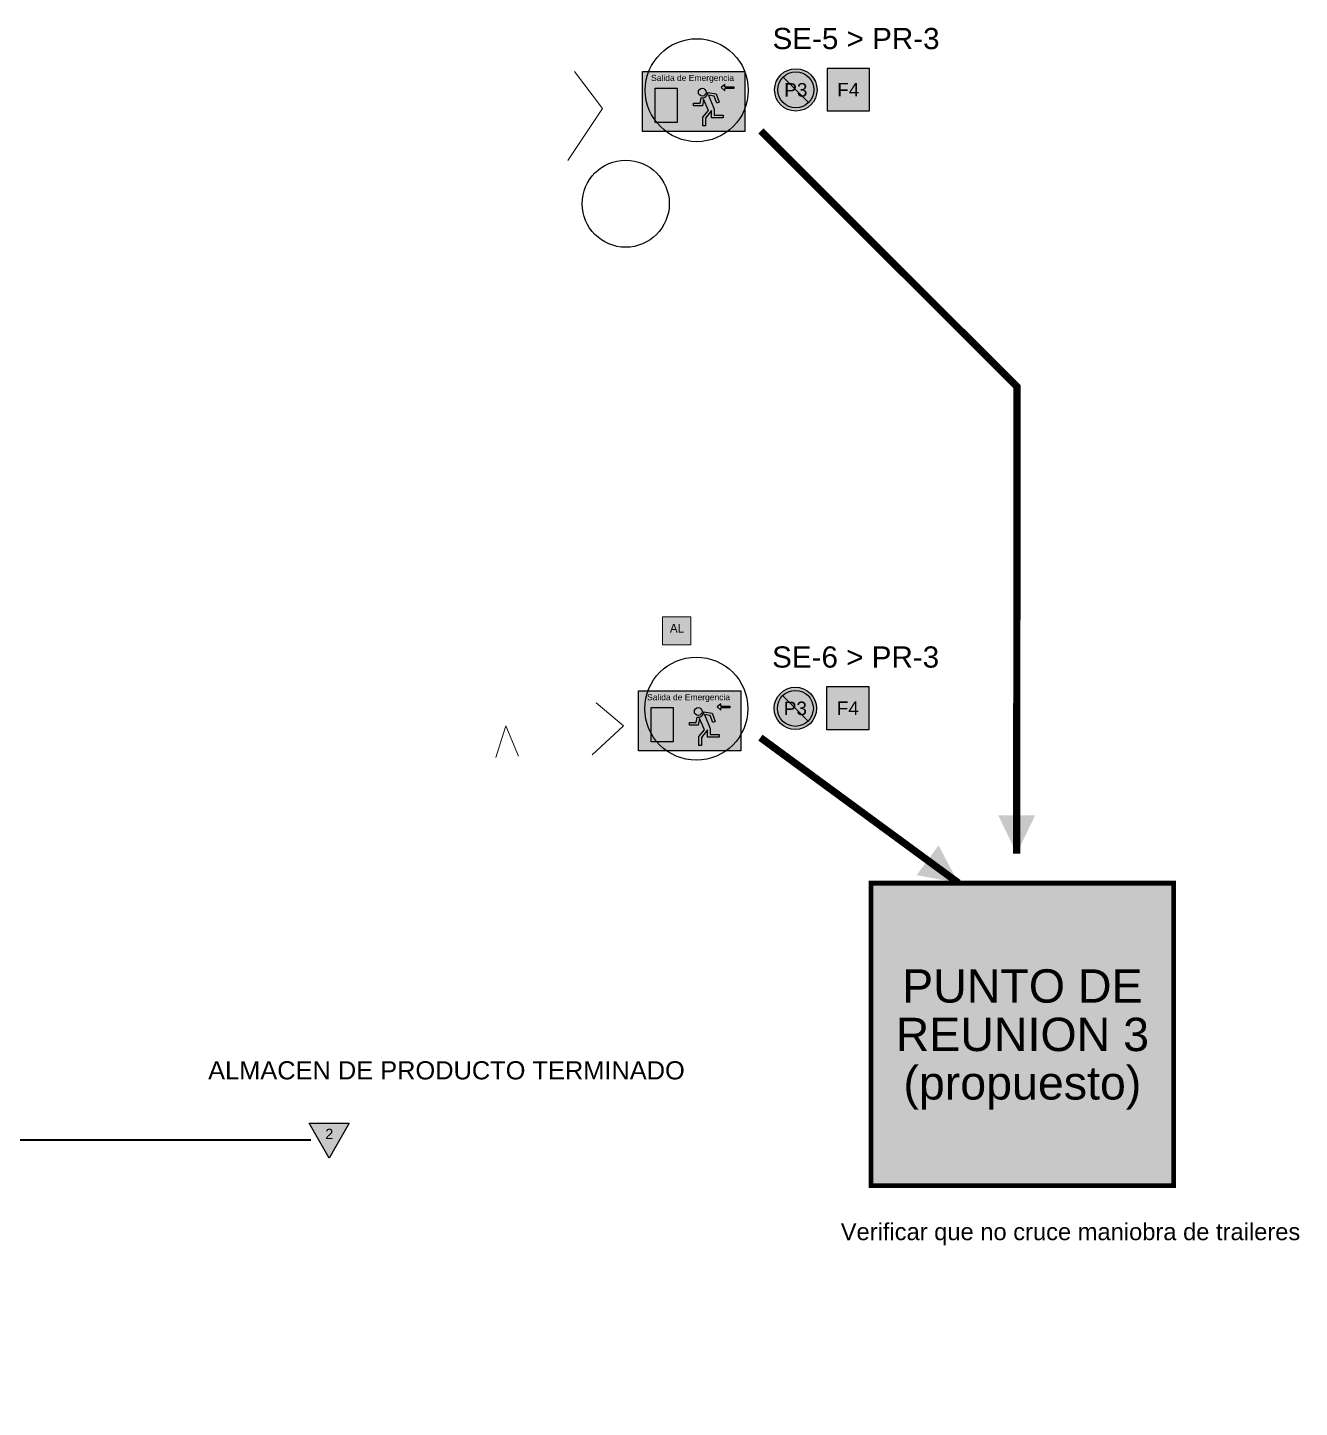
# Model space of a CAD drawing. Header units: metres. Extents: x 151 to 270, y 180 to 223.
# Drawn here: x 191.62 to 212.62, y 199.79 to 222.57 of the extents above; entities that cross this region are included whole.
import ezdxf
from ezdxf.enums import TextEntityAlignment as Align

# ---------------------------------------------------------------- set-up
doc = ezdxf.new("R2010")
doc.units = ezdxf.units.M
doc.linetypes.add('AM_ISO02W050x2', pattern=[3.75, 3, -0.75])
doc.linetypes.add('DASHED', pattern=[1.524, 1.27, -0.254])
doc.layers.add('3-SALIDAS Y PUNTOS DE REUNION', color=3, linetype='Continuous')
doc.layers.add('4-DIAGRAMA DE RECORRIDO', color=4, linetype='Continuous')
doc.styles.add('Arial', font='arial.ttf', dxfattribs={"height": 0.449671})
doc.styles.add('SEN-ARIAL', font='arial.ttf')

# ---------------------------------------------------------------- blocks, each defined once
blk = doc.blocks.new('SEÑ_PROHIBICION')
at = {"true_color": 0xfafafa}
h = blk.add_hatch(color=7, dxfattribs=at)
edge = h.paths.add_edge_path()
edge.add_arc((0, 0), 0.35, 0, 360)
at = {"color": 1}
blk.add_line((-0.21, 0.21), (0.21, -0.21), dxfattribs=at)
for radius in [0.35, 0.297]:
    blk.add_circle((0, 0), radius, dxfattribs=at)
at = {"color": 250, "style": 'SEN-ARIAL'}
blk.add_attdef('CODIGO', text='', height=0.224, dxfattribs=at).set_placement((0, 0), align=Align.MIDDLE_CENTER)
at = {"style": 'SEN-ARIAL', "flags": 1}
for tag, p in [('DESCRIPCION', (0, -0.55)), ('NOM', (0, -0.75))]:
    blk.add_attdef(tag, p, '', height=0.1, dxfattribs=at)
blk = doc.blocks.new('SEÑ_INCENDIO')
at = {"true_color": 0xd90000}
blk.add_hatch(color=1, dxfattribs=at).paths.add_polyline_path([(-0.35, -0.35), (0.35, -0.35), (0.35, 0.35), (-0.35, 0.35)])
at = {"color": 7}
blk.add_lwpolyline([(-0.35, -0.35), (0.35, -0.35), (0.35, 0.35), (-0.35, 0.35)], close=True, dxfattribs=at)
at = {"color": 7, "style": 'SEN-ARIAL'}
blk.add_attdef('CODIGO', text='', height=0.224, dxfattribs=at).set_placement((0, 0), align=Align.MIDDLE_CENTER)
at = {"style": 'SEN-ARIAL', "flags": 1}
for tag, p in [('DESCRIPCION', (0, -0.55)), ('NOM', (0, -0.75))]:
    blk.add_attdef(tag, p, '', height=0.1, dxfattribs=at)
blk = doc.blocks.new('DR_ALMACENAMIENTO')
at = {"true_color": 0x1e90ff}
blk.add_hatch(color=7, dxfattribs=at).paths.add_polyline_path([(-0.33, 0.28), (0.33, 0.28), (0, -0.3)])
at = {"color": 7}
blk.add_lwpolyline([(-0.33, 0.28), (0.33, 0.28), (0, -0.3)], close=True, dxfattribs=at)
at = {"color": 250, "style": 'SEN-ARIAL'}
blk.add_attdef('NUM', text='', height=0.17, dxfattribs=at).set_placement((0, 0.1), align=Align.MIDDLE_CENTER)
at = {"style": 'SEN-ARIAL', "flags": 1}
blk.add_attdef('ACTIVIDAD', (0, -0.45), '', height=0.1, dxfattribs=at)

msp = doc.modelspace()

# ---------------------------------------------------------------- hatches: boundary and pattern name
at = {"layer": '3-SALIDAS Y PUNTOS DE REUNION', "true_color": 0x136734, "transparency": 33554687}
h = msp.add_hatch(color=116, dxfattribs=at)
h.dxf.hatch_style = 1
h.paths.add_polyline_path([(201.769, 221.841), (203.461, 221.841), (203.461, 220.852), (201.769, 220.852)])
h.paths.add_polyline_path([(201.978, 221.567), (202.345, 221.567), (202.345, 220.998), (201.978, 220.998)], flags=16)
h.paths.add_polyline_path([(202.693, 221.499, 1), (202.821, 221.499, 1)], flags=16)
h.paths.add_polyline_path([(202.957, 221.119), (202.957, 221.221), (202.861, 221.448), (202.955, 221.431), (202.997, 221.319), (203.037, 221.334), (202.986, 221.47), (202.851, 221.493, -0.446148), (202.741, 221.407), (202.724, 221.316), (202.614, 221.316), (202.614, 221.272), (202.76, 221.272), (202.781, 221.385), (202.859, 221.199), (202.767, 221.086), (202.767, 220.941), (202.811, 220.941), (202.811, 221.071), (202.913, 221.197), (202.913, 221.076), (202.957, 221.076), (203.102, 221.076), (203.102, 221.119)], flags=16)
h.paths.add_polyline_path([(203.279, 221.561), (203.279, 221.589), (203.133, 221.589), (203.133, 221.627), (203.072, 221.575), (203.133, 221.523), (203.133, 221.561)], flags=16)
at = {"layer": '3-SALIDAS Y PUNTOS DE REUNION', "true_color": 0xffffff, "transparency": 33554687}
h = msp.add_hatch(color=7, dxfattribs=at)
h.dxf.hatch_style = 1
h.paths.add_polyline_path([(201.978, 220.998), (202.345, 220.998), (202.345, 221.567), (201.978, 221.567)])
h.paths.add_polyline_path([(202.859, 221.199), (202.767, 221.086), (202.767, 220.941), (202.811, 220.941), (202.811, 221.071), (202.913, 221.197), (202.913, 221.076), (202.957, 221.076), (203.102, 221.076), (203.102, 221.119), (202.957, 221.119), (202.957, 221.221), (202.861, 221.448), (202.955, 221.431), (202.997, 221.319), (203.037, 221.334), (202.986, 221.47), (202.851, 221.493, -0.446148), (202.741, 221.407), (202.724, 221.316), (202.614, 221.316), (202.614, 221.272), (202.76, 221.272), (202.781, 221.385)])
h.paths.add_polyline_path([(203.133, 221.561), (203.279, 221.561), (203.279, 221.589), (203.133, 221.589), (203.133, 221.627), (203.072, 221.575), (203.133, 221.523)])
h.paths.add_polyline_path([(202.693, 221.499, 1), (202.821, 221.499, 1)])
at = {"layer": '3-SALIDAS Y PUNTOS DE REUNION', "linetype": 'ByBlock', "lineweight": 15}
msp.add_hatch(color=1, dxfattribs=at).paths.add_polyline_path([(202.104, 212.838), (202.104, 212.373), (202.569, 212.373), (202.569, 212.838)])
at = {"layer": '3-SALIDAS Y PUNTOS DE REUNION', "true_color": 0x136734, "transparency": 33554687}
h = msp.add_hatch(color=116, dxfattribs=at)
h.dxf.hatch_style = 1
h.paths.add_polyline_path([(201.703, 211.615), (203.395, 211.615), (203.395, 210.626), (201.703, 210.626)])
h.paths.add_polyline_path([(201.912, 211.341), (202.279, 211.341), (202.279, 210.772), (201.912, 210.772)], flags=16)
h.paths.add_polyline_path([(202.627, 211.274, 1), (202.755, 211.274, 1)], flags=16)
h.paths.add_polyline_path([(202.89, 210.893), (202.89, 210.995), (202.795, 211.222), (202.888, 211.206), (202.931, 211.093), (202.971, 211.108), (202.92, 211.244), (202.785, 211.267, -0.446148), (202.675, 211.181), (202.657, 211.09), (202.548, 211.09), (202.548, 211.047), (202.693, 211.047), (202.715, 211.159), (202.793, 210.973), (202.701, 210.86), (202.701, 210.715), (202.744, 210.715), (202.744, 210.845), (202.847, 210.971), (202.847, 210.85), (202.89, 210.85), (203.035, 210.85), (203.035, 210.893)], flags=16)
h.paths.add_polyline_path([(203.213, 211.335), (203.213, 211.363), (203.067, 211.363), (203.067, 211.401), (203.006, 211.349), (203.067, 211.297), (203.067, 211.335)], flags=16)
at = {"layer": '3-SALIDAS Y PUNTOS DE REUNION', "true_color": 0xffffff, "transparency": 33554687}
h = msp.add_hatch(color=7, dxfattribs=at)
h.dxf.hatch_style = 1
h.paths.add_polyline_path([(201.912, 210.772), (202.279, 210.772), (202.279, 211.341), (201.912, 211.341)])
h.paths.add_polyline_path([(202.793, 210.973), (202.701, 210.86), (202.701, 210.715), (202.744, 210.715), (202.744, 210.845), (202.847, 210.971), (202.847, 210.85), (202.89, 210.85), (203.035, 210.85), (203.035, 210.893), (202.89, 210.893), (202.89, 210.995), (202.795, 211.222), (202.888, 211.206), (202.931, 211.093), (202.971, 211.108), (202.92, 211.244), (202.785, 211.267, -0.446148), (202.675, 211.181), (202.657, 211.09), (202.548, 211.09), (202.548, 211.047), (202.693, 211.047), (202.715, 211.159)])
h.paths.add_polyline_path([(203.067, 211.335), (203.213, 211.335), (203.213, 211.363), (203.067, 211.363), (203.067, 211.401), (203.006, 211.349), (203.067, 211.297)])
h.paths.add_polyline_path([(202.627, 211.274, 1), (202.755, 211.274, 1)])
at = {"layer": '3-SALIDAS Y PUNTOS DE REUNION', "true_color": 0x8cf08c}
msp.add_hatch(color=3, dxfattribs=at).paths.add_polyline_path([(205.544, 208.44), (210.542, 208.44), (210.542, 203.446), (205.544, 203.446)])

# ---------------------------------------------------------------- linework, layer by layer
at = {"layer": '3-SALIDAS Y PUNTOS DE REUNION', "color": 3, "linetype": 'AM_ISO02W050x2', "lineweight": 18}
for p, q in [((201.11, 221.231), (200.649, 221.841)), ((201.11, 221.231), (200.536, 220.371)), ((201.459, 211.04), (201.007, 211.418)), ((199.513, 211.04), (199.35, 210.513)), ((199.513, 211.04), (199.726, 210.535)), ((201.459, 211.04), (200.94, 210.557))]:
    msp.add_line(p, q, dxfattribs=at)
at = {"layer": '3-SALIDAS Y PUNTOS DE REUNION', "color": 0}
for points in [[(201.769, 221.841), (203.461, 221.841), (203.461, 220.852), (201.769, 220.852)], [(201.978, 221.567), (202.345, 221.567), (202.345, 220.998), (201.978, 220.998)], [(201.703, 211.615), (203.395, 211.615), (203.395, 210.626), (201.703, 210.626)], [(201.912, 211.341), (202.279, 211.341), (202.279, 210.772), (201.912, 210.772)]]:
    msp.add_lwpolyline(points, close=True, dxfattribs=at)
for points in [[(202.851, 221.493), (202.986, 221.47)], [(202.955, 221.431), (202.861, 221.448)], [(202.861, 221.448), (202.957, 221.221)], [(202.986, 221.47), (203.037, 221.334), (202.997, 221.319), (202.955, 221.431)], [(203.133, 221.589), (203.133, 221.627), (203.072, 221.575), (203.133, 221.523), (203.133, 221.561)], [(203.133, 221.589), (203.279, 221.589), (203.279, 221.561), (203.133, 221.561)], [(202.76, 221.272), (202.614, 221.272), (202.614, 221.316), (202.724, 221.316)], [(202.724, 221.316), (202.741, 221.407)], [(202.781, 221.385), (202.76, 221.272)], [(202.767, 221.086), (202.859, 221.199)], [(202.859, 221.199), (202.781, 221.385)], [(202.957, 221.221), (202.957, 221.119)], [(202.811, 221.071), (202.811, 220.941), (202.767, 220.941), (202.767, 221.086)], [(202.913, 221.197), (202.811, 221.071)], [(202.957, 221.076), (202.913, 221.076), (202.913, 221.197)], [(202.957, 221.119), (203.102, 221.119), (203.102, 221.076), (202.957, 221.076)], [(202.657, 211.09), (202.675, 211.181)], [(202.785, 211.267), (202.92, 211.244)], [(202.888, 211.206), (202.795, 211.222)], [(202.795, 211.222), (202.89, 210.995)], [(202.92, 211.244), (202.971, 211.108), (202.931, 211.093), (202.888, 211.206)], [(203.067, 211.363), (203.067, 211.401), (203.006, 211.349), (203.067, 211.297), (203.067, 211.335)], [(203.067, 211.363), (203.213, 211.363), (203.213, 211.335), (203.067, 211.335)], [(202.693, 211.047), (202.548, 211.047), (202.548, 211.09), (202.657, 211.09)], [(202.715, 211.159), (202.693, 211.047)], [(202.701, 210.86), (202.793, 210.973)], [(202.793, 210.973), (202.715, 211.159)], [(202.847, 210.971), (202.744, 210.845)], [(202.89, 210.85), (202.847, 210.85), (202.847, 210.971)], [(202.89, 210.995), (202.89, 210.893)], [(202.744, 210.845), (202.744, 210.715), (202.701, 210.715), (202.701, 210.86)], [(202.89, 210.893), (203.035, 210.893), (203.035, 210.85), (202.89, 210.85)]]:
    msp.add_lwpolyline(points, dxfattribs=at)
at = {"layer": '3-SALIDAS Y PUNTOS DE REUNION', "color": 3, "linetype": 'DASHED', "const_width": 0.12}
for points in [[(203.725, 220.861), (207.955, 216.635), (207.949, 208.929)], [(203.718, 210.843), (206.987, 208.444)]]:
    msp.add_lwpolyline(points, dxfattribs=at)
at = {"layer": '3-SALIDAS Y PUNTOS DE REUNION', "color": 0, "linetype": 'ByBlock', "lineweight": 15}
msp.add_lwpolyline([(202.104, 212.838), (202.104, 212.373), (202.569, 212.373), (202.569, 212.838)], close=True, dxfattribs=at)
at = {"layer": '3-SALIDAS Y PUNTOS DE REUNION', "color": 3, "const_width": 0.08}
msp.add_lwpolyline([(205.544, 208.44), (210.542, 208.44), (210.542, 203.446), (205.544, 203.446)], close=True, dxfattribs=at)
at = {"layer": '3-SALIDAS Y PUNTOS DE REUNION', "color": 6}
for centre in [(202.667, 221.532), (202.66, 211.321)]:
    msp.add_circle(centre, 0.85, dxfattribs=at)
at = {"layer": '3-SALIDAS Y PUNTOS DE REUNION', "color": 0}
for centre, radius in [((202.757, 221.499), 0.0638), ((202.757, 221.499), 0.0638), ((201.494, 219.658), 0.719), ((202.691, 211.274), 0.0638), ((202.691, 211.274), 0.0638)]:
    msp.add_circle(centre, radius, dxfattribs=at)
for centre in [(202.757, 221.499), (202.691, 211.274)]:
    msp.add_arc(centre, 0.0938, 260.0316, 356.2074, dxfattribs=at)
at = {"layer": '3-SALIDAS Y PUNTOS DE REUNION', "color": 3}
for points in [[(207.949, 208.929), (208.254, 209.559), (207.645, 209.559)], [(206.987, 208.444), (206.659, 209.063), (206.298, 208.572)]]:
    msp.add_solid(points, dxfattribs=at)
at = {"layer": '4-DIAGRAMA DE RECORRIDO', "color": 7, "const_width": 0.03}
msp.add_lwpolyline([(172.25, 218), (170, 218), (170, 202.9), (168.8, 202.9), (168.8, 199.8), (172.55, 199.8), (172.55, 202.9), (177.4, 202.9), (177.4, 199.8), (181.5, 199.8), (181.5, 202.9), (185.3, 202.9), (185.3, 204.2), (196.3, 204.2)], dxfattribs=at)

# ---------------------------------------------------------------- block references
at = {"layer": '3-SALIDAS Y PUNTOS DE REUNION'}
for name, p, values in [('SEÑ_PROHIBICION', (204.303, 221.537), {'CODIGO': 'P3'}), ('SEÑ_INCENDIO', (205.168, 221.54), {'CODIGO': 'F4'}), ('SEÑ_PROHIBICION', (204.295, 211.326), {'CODIGO': 'P3'}), ('SEÑ_INCENDIO', (205.161, 211.329), {'CODIGO': 'F4'})]:
    msp.add_blockref(name, p, dxfattribs=at).add_auto_attribs(values)
at = {"layer": '4-DIAGRAMA DE RECORRIDO'}
msp.add_blockref('DR_ALMACENAMIENTO', (196.6, 204.2), dxfattribs=at).add_auto_attribs({'NUM': '2'})

# ---------------------------------------------------------------- texts
at = {"layer": '3-SALIDAS Y PUNTOS DE REUNION', "color": 6, "style": 'SEN-ARIAL'}
for s, height, p in [('SE-5 > PR-3', 0.35, (203.918, 222.21)), ('SE-6 > PR-3', 0.35, (203.911, 211.999)), ('Verificar que no cruce maniobra de traileres', 0.28, (205.044, 202.546))]:
    msp.add_text(s, height=height, dxfattribs=at).set_placement(p)
at = {"layer": '3-SALIDAS Y PUNTOS DE REUNION', "color": 7, "true_color": 0xffffff, "style": 'Arial'}
for p in [(201.913, 221.685), (201.847, 211.46)]:
    msp.add_text('Salida de Emergencia', height=0.10022, dxfattribs=at).set_placement(p)
at = {"layer": '3-SALIDAS Y PUNTOS DE REUNION', "color": 18, "linetype": 'ByBlock', "lineweight": 15, "true_color": 0x000000}
msp.add_text('AL', height=0.1442, dxfattribs=at).set_placement((202.223, 212.577))
at = {"layer": '3-SALIDAS Y PUNTOS DE REUNION', "color": 250, "style": 'SEN-ARIAL'}
for s, p in [('PUNTO DE', (208.043, 206.743)), ('REUNION 3', (208.043, 205.943)), ('(propuesto)', (208.043, 205.143))]:
    msp.add_text(s, height=0.55, dxfattribs=at).set_placement(p, align=Align.MIDDLE_CENTER)
at = {"layer": '4-DIAGRAMA DE RECORRIDO', "color": 4, "style": 'SEN-ARIAL'}
msp.add_text('ALMACEN DE PRODUCTO TERMINADO', height=0.3, dxfattribs=at).set_placement((194.6, 205.2))

doc.saveas('drawing.dxf')
